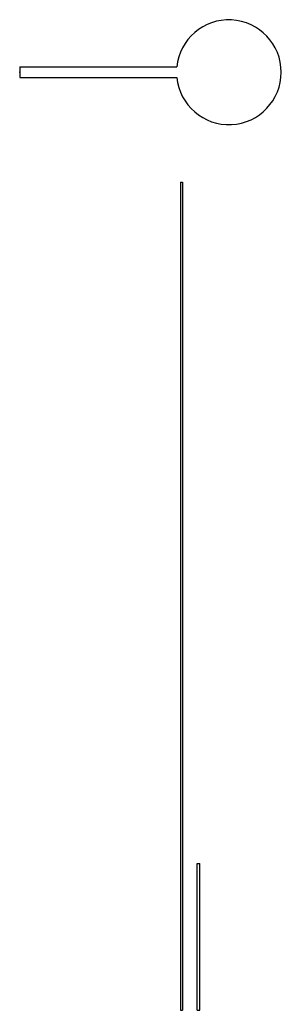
# Model space of a CAD drawing. Header units: millimetres. Extents: x 0 to 125, y -448 to 25.
import ezdxf

# ---------------------------------------------------------------- set-up
doc = ezdxf.new("R2010")
doc.units = ezdxf.units.MM
doc.header["$PDSIZE"] = -1

msp = doc.modelspace()

# ---------------------------------------------------------------- linework, layer by layer
at = {"color": 7, "linetype": 'Continuous'}
for p, q in [((0, 2.5), (75, 2.5)), ((0, 2.5), (0, -2.5)), ((0, -2.5), (75, -2.5)), ((76.75, -52.5), (77.75, -52.5)), ((76.75, -52.5), (76.75, -447.5)), ((77.75, -52.5), (77.75, -447.5)), ((84.75, -447.5), (84.75, -377.5)), ((84.75, -377.5), (86.05, -377.5)), ((86.05, -447.5), (86.05, -377.5)), ((76.75, -447.5), (77.75, -447.5)), ((84.75, -447.5), (86.05, -447.5))]:
    msp.add_line(p, q, dxfattribs=at)
msp.add_arc((99.87, 0), 25, 185.7392, 174.2608, dxfattribs=at)
msp.add_point((0, 0), dxfattribs=at)

doc.saveas('drawing.dxf')
